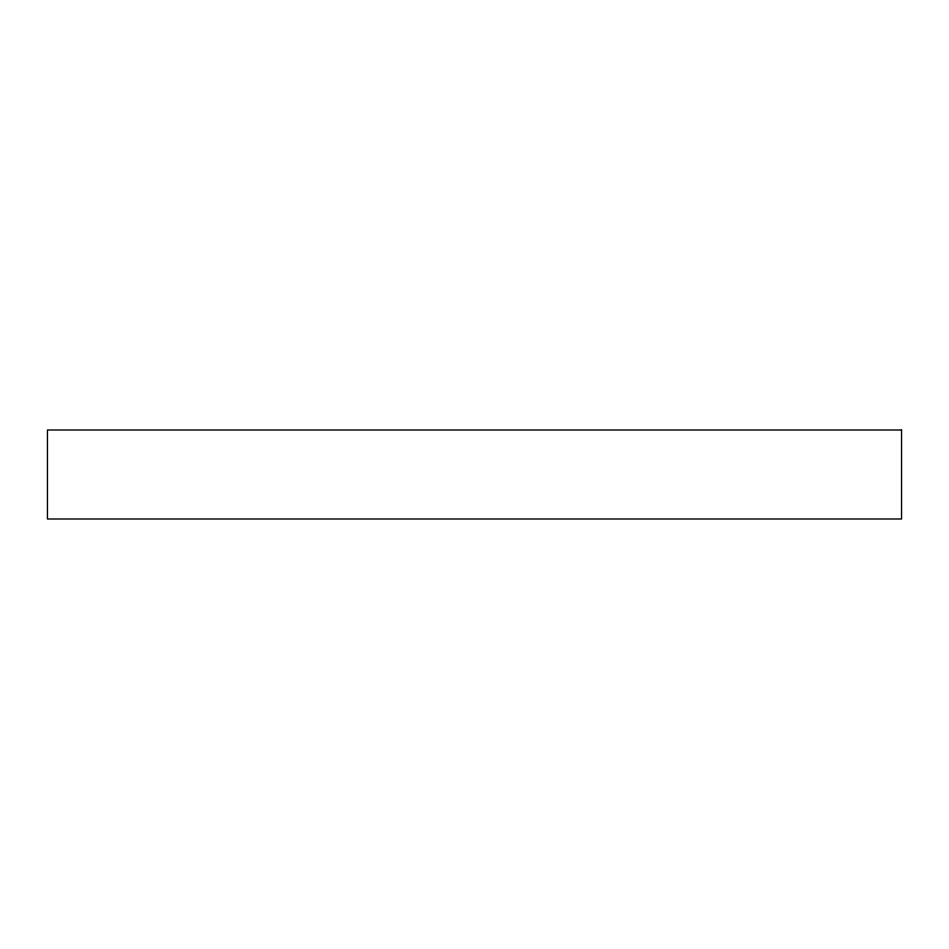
<?xml version="1.0" encoding="UTF-8"?>
<svg xmlns="http://www.w3.org/2000/svg" width="949" height="949" viewBox="0 0 949 949"><rect width="100%" height="100%" fill="white"/><g stroke="black" fill="none" stroke-linecap="round" stroke-linejoin="round"><path stroke-width="1.42" d="M901.55 430.004L47.45 430.004L47.45 518.996L901.55 518.996L901.55 430.004"/></g></svg>
